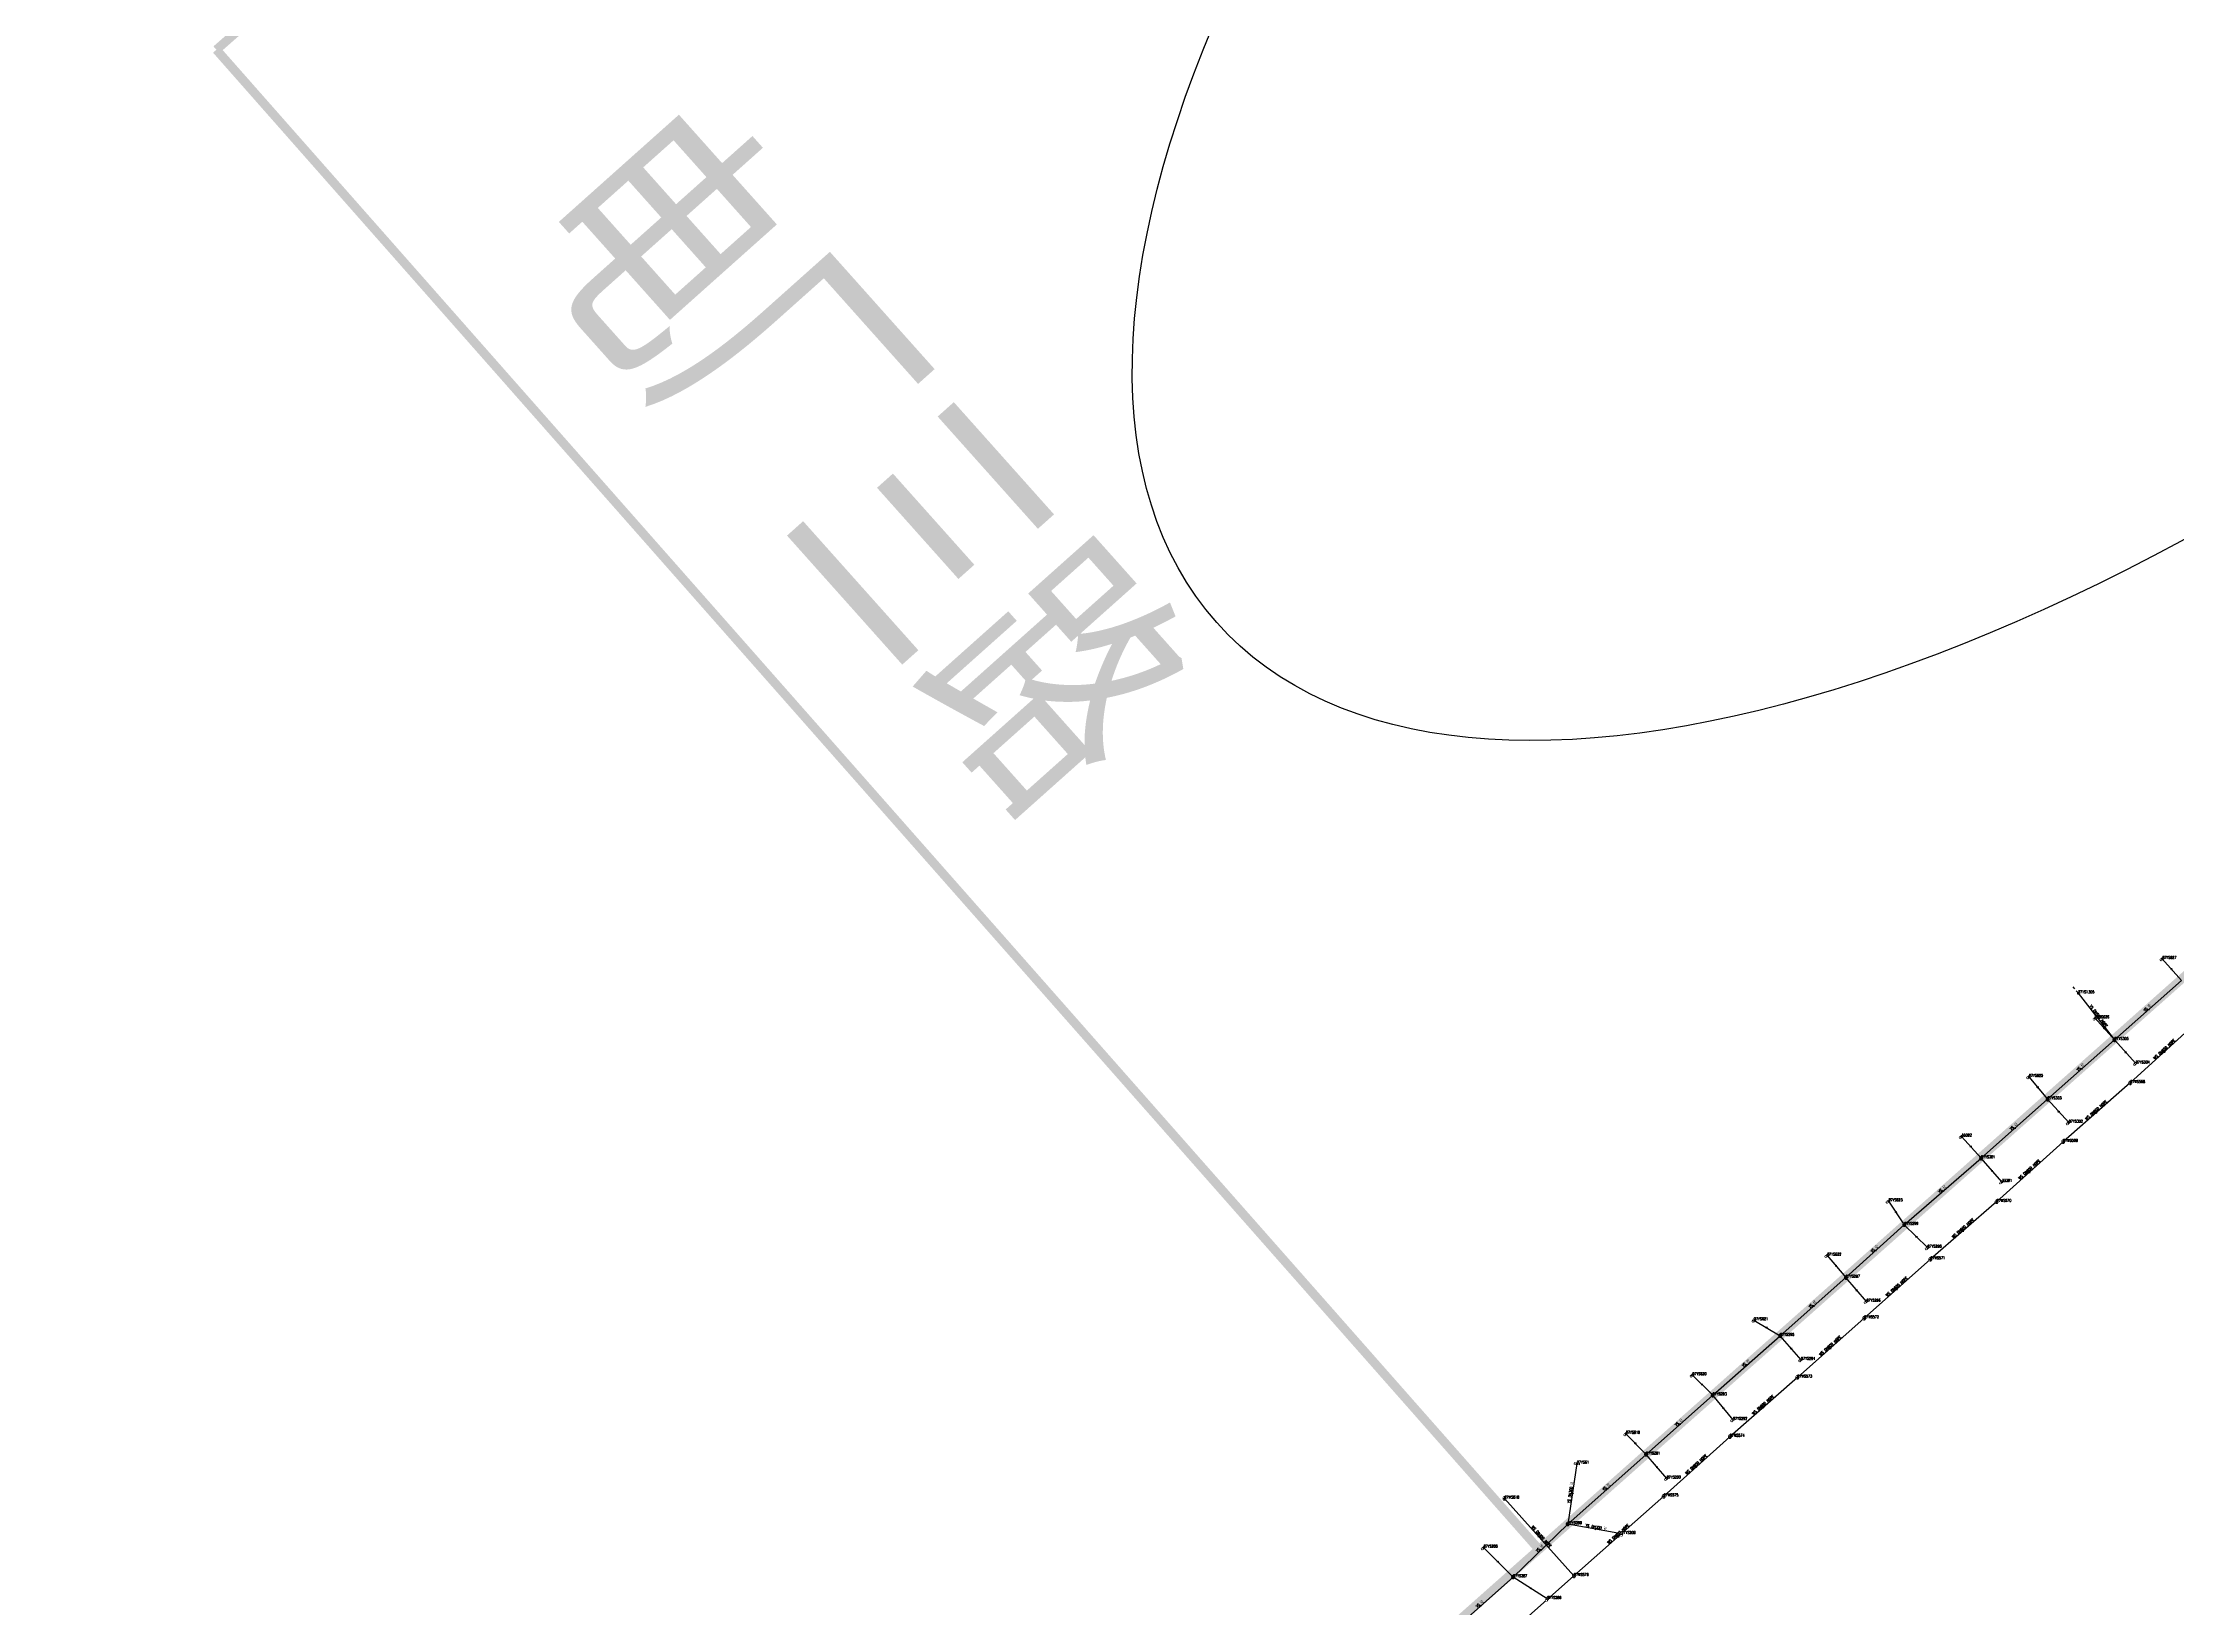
# Model space of a CAD drawing. Extents: x 78813 to 99477, y 2421021 to 2448125.
# Drawn here: x 81204 to 81921, y 2431304 to 2431830 of the extents above; entities that cross this region are included whole.
import ezdxf
from ezdxf.enums import TextEntityAlignment as Align

# ---------------------------------------------------------------- set-up
doc = ezdxf.new("R2010")
doc.units = 0
doc.set_wipeout_variables(frame=1)
doc.layers.get('0').update_dxf_attribs({"linetype": 'CONTINUOUS'})
for name, color, linetype in [('DX_WS', 16, 'CONTINUOUS'), ('DX_YS', 42, 'CONTINUOUS'), ('道路', 5, 'CONTINUOUS')]:
    doc.layers.add(name, color=color, linetype=linetype)
for name, color, linetype, true_color in [('WSLINE', 7, 'CONTINUOUS', 0x7f0000), ('YSANNEXE', 7, 'CONTINUOUS', 0xcc9900), ('YSLINE', 7, 'CONTINUOUS', 0xcc9900)]:
    doc.layers.add(name, color=color, linetype=linetype, true_color=true_color)
doc.layers.add('道路名称', color=7, linetype='CONTINUOUS', lineweight=0)
doc.styles.add('CcNameZT', font='txt.SHX', dxfattribs={"width": 0.8, "bigfont": 'HZTXT.SHX'})
doc.styles.get("Standard").update_dxf_attribs({"font": 'txt.shx', "bigfont": 'hztxt.shx'})
doc.styles.add('宋体0.7', font='', dxfattribs={"width": 0.7})
doc.styles.get('宋体0.7').set_extended_font_data('SimSun')

# ---------------------------------------------------------------- blocks, each defined once
blk = doc.blocks.new('PS污水井')
blk.add_lwpolyline([(1, 0), (1, 0.1), (1, 0.1), (1, 0.2), (1, 0.3), (0.9, 0.3), (0.9, 0.4), (0.9, 0.5), (0.8, 0.5), (0.8, 0.6), (0.8, 0.6), (0.7, 0.7), (0.7, 0.7), (0.6, 0.8), (0.6, 0.8), (0.5, 0.9), (0.4, 0.9), (0.4, 0.9), (0.3, 1), (0.2, 1), (0.2, 1), (0.1, 1), (0, 1), (0, 1), (-0.1, 1), (-0.2, 1), (-0.2, 1), (-0.3, 1), (-0.4, 0.9), (-0.4, 0.9), (-0.5, 0.9), (-0.6, 0.8), (-0.6, 0.8), (-0.7, 0.7), (-0.7, 0.7), (-0.8, 0.6), (-0.8, 0.6), (-0.8, 0.5), (-0.9, 0.5), (-0.9, 0.4), (-0.9, 0.3), (-1, 0.3), (-1, 0.2), (-1, 0.1), (-1, 0.1), (-1, 0), (-1, -0.1), (-1, -0.1), (-1, -0.2), (-1, -0.3), (-0.9, -0.3), (-0.9, -0.4), (-0.9, -0.5), (-0.8, -0.5), (-0.8, -0.6), (-0.8, -0.6), (-0.7, -0.7), (-0.7, -0.7), (-0.6, -0.8), (-0.6, -0.8), (-0.5, -0.9), (-0.4, -0.9), (-0.4, -0.9), (-0.3, -1), (-0.2, -1), (-0.2, -1), (-0.1, -1), (0, -1), (0, -1), (0.1, -1), (0.2, -1), (0.2, -1), (0.3, -1), (0.4, -0.9), (0.4, -0.9), (0.5, -0.9), (0.6, -0.8), (0.6, -0.8), (0.7, -0.7), (0.7, -0.7), (0.8, -0.6), (0.8, -0.6), (0.8, -0.5), (0.9, -0.5), (0.9, -0.4), (0.9, -0.3), (1, -0.3), (1, -0.2), (1, -0.1), (1, 0)], close=True)
blk.add_wipeout([(1, 0), (1, 0.1), (1, 0.1), (1, 0.2), (1, 0.3), (0.9, 0.3), (0.9, 0.4), (0.9, 0.5), (0.8, 0.5), (0.8, 0.6), (0.8, 0.6), (0.7, 0.7), (0.7, 0.7), (0.6, 0.8), (0.6, 0.8), (0.5, 0.9), (0.4, 0.9), (0.4, 0.9), (0.3, 1), (0.2, 1), (0.2, 1), (0.1, 1), (0, 1), (0, 1), (-0.1, 1), (-0.2, 1), (-0.2, 1), (-0.3, 1), (-0.4, 0.9), (-0.4, 0.9), (-0.5, 0.9), (-0.6, 0.8), (-0.6, 0.8), (-0.7, 0.7), (-0.7, 0.7), (-0.8, 0.6), (-0.8, 0.6), (-0.8, 0.5), (-0.9, 0.5), (-0.9, 0.4), (-0.9, 0.3), (-1, 0.3), (-1, 0.2), (-1, 0.1), (-1, 0.1), (-1, 0), (-1, -0.1), (-1, -0.1), (-1, -0.2), (-1, -0.3), (-0.9, -0.3), (-0.9, -0.4), (-0.9, -0.5), (-0.8, -0.5), (-0.8, -0.6), (-0.8, -0.6), (-0.7, -0.7), (-0.7, -0.7), (-0.6, -0.8), (-0.6, -0.8), (-0.5, -0.9), (-0.4, -0.9), (-0.4, -0.9), (-0.3, -1), (-0.2, -1), (-0.2, -1), (-0.1, -1), (0, -1), (0, -1), (0.1, -1), (0.2, -1), (0.2, -1), (0.3, -1), (0.4, -0.9), (0.4, -0.9), (0.5, -0.9), (0.6, -0.8), (0.6, -0.8), (0.7, -0.7), (0.7, -0.7), (0.8, -0.6), (0.8, -0.6), (0.8, -0.5), (0.9, -0.5), (0.9, -0.4), (0.9, -0.3), (1, -0.3), (1, -0.2), (1, -0.1)])
for p, q in [((-1, 0), (0, 0)), ((0, 1), (0, 0)), ((0, 0), (0, -1)), ((0, 0), (1, 0))]:
    blk.add_line(p, q)
blk = doc.blocks.new('LX')
for p, q in [((-0.866, 0.5), (0, 0)), ((0, 0), (-0.866, -0.5))]:
    blk.add_line(p, q)
blk = doc.blocks.new('PS雨水井')
blk.add_lwpolyline([(1, 0), (1, 0.1), (1, 0.1), (1, 0.2), (1, 0.3), (0.9, 0.3), (0.9, 0.4), (0.9, 0.5), (0.8, 0.5), (0.8, 0.6), (0.8, 0.6), (0.7, 0.7), (0.7, 0.7), (0.6, 0.8), (0.6, 0.8), (0.5, 0.9), (0.4, 0.9), (0.4, 0.9), (0.3, 1), (0.2, 1), (0.2, 1), (0.1, 1), (0, 1), (0, 1), (-0.1, 1), (-0.2, 1), (-0.2, 1), (-0.3, 1), (-0.4, 0.9), (-0.4, 0.9), (-0.5, 0.9), (-0.6, 0.8), (-0.6, 0.8), (-0.7, 0.7), (-0.7, 0.7), (-0.8, 0.6), (-0.8, 0.6), (-0.8, 0.5), (-0.9, 0.5), (-0.9, 0.4), (-0.9, 0.3), (-1, 0.3), (-1, 0.2), (-1, 0.1), (-1, 0.1), (-1, 0), (-1, -0.1), (-1, -0.1), (-1, -0.2), (-1, -0.3), (-0.9, -0.3), (-0.9, -0.4), (-0.9, -0.5), (-0.8, -0.5), (-0.8, -0.6), (-0.8, -0.6), (-0.7, -0.7), (-0.7, -0.7), (-0.6, -0.8), (-0.6, -0.8), (-0.5, -0.9), (-0.4, -0.9), (-0.4, -0.9), (-0.3, -1), (-0.2, -1), (-0.2, -1), (-0.1, -1), (0, -1), (0, -1), (0.1, -1), (0.2, -1), (0.2, -1), (0.3, -1), (0.4, -0.9), (0.4, -0.9), (0.5, -0.9), (0.6, -0.8), (0.6, -0.8), (0.7, -0.7), (0.7, -0.7), (0.8, -0.6), (0.8, -0.6), (0.8, -0.5), (0.9, -0.5), (0.9, -0.4), (0.9, -0.3), (1, -0.3), (1, -0.2), (1, -0.1), (1, 0)], close=True)
blk.add_wipeout([(1, 0), (1, 0.1), (1, 0.1), (1, 0.2), (1, 0.3), (0.9, 0.3), (0.9, 0.4), (0.9, 0.5), (0.8, 0.5), (0.8, 0.6), (0.8, 0.6), (0.7, 0.7), (0.7, 0.7), (0.6, 0.8), (0.6, 0.8), (0.5, 0.9), (0.4, 0.9), (0.4, 0.9), (0.3, 1), (0.2, 1), (0.2, 1), (0.1, 1), (0, 1), (0, 1), (-0.1, 1), (-0.2, 1), (-0.2, 1), (-0.3, 1), (-0.4, 0.9), (-0.4, 0.9), (-0.5, 0.9), (-0.6, 0.8), (-0.6, 0.8), (-0.7, 0.7), (-0.7, 0.7), (-0.8, 0.6), (-0.8, 0.6), (-0.8, 0.5), (-0.9, 0.5), (-0.9, 0.4), (-0.9, 0.3), (-1, 0.3), (-1, 0.2), (-1, 0.1), (-1, 0.1), (-1, 0), (-1, -0.1), (-1, -0.1), (-1, -0.2), (-1, -0.3), (-0.9, -0.3), (-0.9, -0.4), (-0.9, -0.5), (-0.8, -0.5), (-0.8, -0.6), (-0.8, -0.6), (-0.7, -0.7), (-0.7, -0.7), (-0.6, -0.8), (-0.6, -0.8), (-0.5, -0.9), (-0.4, -0.9), (-0.4, -0.9), (-0.3, -1), (-0.2, -1), (-0.2, -1), (-0.1, -1), (0, -1), (0, -1), (0.1, -1), (0.2, -1), (0.2, -1), (0.3, -1), (0.4, -0.9), (0.4, -0.9), (0.5, -0.9), (0.6, -0.8), (0.6, -0.8), (0.7, -0.7), (0.7, -0.7), (0.8, -0.6), (0.8, -0.6), (0.8, -0.5), (0.9, -0.5), (0.9, -0.4), (0.9, -0.3), (1, -0.3), (1, -0.2), (1, -0.1)])
for p, q in [((-1, 0), (0, 0)), ((-0.9, 0.5), (0, 0.5)), ((0, 1), (0, 0)), ((0, 0.5), (0.9, 0.5)), ((0, 0), (0, -1)), ((0, 0), (1, 0)), ((-0.9, -0.5), (0, -0.5)), ((0, -0.5), (0.9, -0.5))]:
    blk.add_line(p, q)
blk = doc.blocks.new('PS雨篦')
blk.add_lwpolyline([(-1.5, 0.5), (0, 0.5), (1.5, 0.5), (1.5, -0.5), (0, -0.5), (-1.5, -0.5)], close=True)
blk.add_wipeout([(-1.5, 0.5), (0, 0.5), (1.5, 0.5), (1.5, -0.5), (0, -0.5), (-1.5, -0.5)])
for p, q in [((-0.5, -0.5), (-0.5, 0.5)), ((0.5, -0.5), (0.5, 0.5))]:
    blk.add_line(p, q)
blk = doc.blocks.new('PS非普查')
blk.add_lwpolyline([(3.7, 0), (5.3, 0)])
blk.add_wipeout([(0.5, 0), (0.5, 0), (0.5, 0.1), (0.5, 0.1), (0.5, 0.1), (0.5, 0.2), (0.5, 0.2), (0.4, 0.2), (0.4, 0.3), (0.4, 0.3), (0.4, 0.3), (0.4, 0.3), (0.3, 0.4), (0.3, 0.4), (0.3, 0.4), (0.2, 0.4), (0.2, 0.4), (0.2, 0.5), (0.2, 0.5), (0.1, 0.5), (0.1, 0.5), (0.1, 0.5), (0, 0.5), (0, 0.5), (-0.1, 0.5), (-0.1, 0.5), (-0.1, 0.5), (-0.2, 0.5), (-0.2, 0.5), (-0.2, 0.4), (-0.3, 0.4), (-0.3, 0.4), (-0.3, 0.4), (-0.3, 0.4), (-0.4, 0.3), (-0.4, 0.3), (-0.4, 0.3), (-0.4, 0.3), (-0.4, 0.2), (-0.5, 0.2), (-0.5, 0.2), (-0.5, 0.1), (-0.5, 0.1), (-0.5, 0.1), (-0.5, 0), (-0.5, 0), (-0.5, 0), (-0.5, -0.1), (-0.5, -0.1), (-0.5, -0.1), (-0.5, -0.2), (-0.5, -0.2), (-0.4, -0.2), (-0.4, -0.3), (-0.4, -0.3), (-0.4, -0.3), (-0.4, -0.3), (-0.3, -0.4), (-0.3, -0.4), (-0.3, -0.4), (-0.3, -0.4), (-0.2, -0.4), (-0.2, -0.5), (-0.2, -0.5), (-0.1, -0.5), (-0.1, -0.5), (-0.1, -0.5), (0, -0.5), (0, -0.5), (0.1, -0.5), (0.1, -0.5), (0.1, -0.5), (0.2, -0.5), (0.2, -0.5), (0.2, -0.4), (0.2, -0.4), (0.3, -0.4), (0.3, -0.4), (0.3, -0.4), (0.4, -0.3), (0.4, -0.3), (0.4, -0.3), (0.4, -0.3), (0.4, -0.2), (0.5, -0.2), (0.5, -0.2), (0.5, -0.1), (0.5, -0.1), (0.5, -0.1)])
blk.add_line((0.5, 0), (2.1, 0))
blk.add_lwpolyline([(0.5, 0), (0.5, 0), (0.5, 0.1), (0.5, 0.1), (0.5, 0.1), (0.5, 0.2), (0.5, 0.2), (0.4, 0.2), (0.4, 0.3), (0.4, 0.3), (0.4, 0.3), (0.4, 0.3), (0.3, 0.4), (0.3, 0.4), (0.3, 0.4), (0.2, 0.4), (0.2, 0.4), (0.2, 0.5), (0.2, 0.5), (0.1, 0.5), (0.1, 0.5), (0.1, 0.5), (0, 0.5), (0, 0.5), (-0.1, 0.5), (-0.1, 0.5), (-0.1, 0.5), (-0.2, 0.5), (-0.2, 0.5), (-0.2, 0.4), (-0.3, 0.4), (-0.3, 0.4), (-0.3, 0.4), (-0.3, 0.4), (-0.4, 0.3), (-0.4, 0.3), (-0.4, 0.3), (-0.4, 0.3), (-0.4, 0.2), (-0.5, 0.2), (-0.5, 0.2), (-0.5, 0.1), (-0.5, 0.1), (-0.5, 0.1), (-0.5, 0), (-0.5, 0), (-0.5, 0), (-0.5, -0.1), (-0.5, -0.1), (-0.5, -0.1), (-0.5, -0.2), (-0.5, -0.2), (-0.4, -0.2), (-0.4, -0.3), (-0.4, -0.3), (-0.4, -0.3), (-0.4, -0.3), (-0.3, -0.4), (-0.3, -0.4), (-0.3, -0.4), (-0.3, -0.4), (-0.2, -0.4), (-0.2, -0.5), (-0.2, -0.5), (-0.1, -0.5), (-0.1, -0.5), (-0.1, -0.5), (0, -0.5), (0, -0.5), (0.1, -0.5), (0.1, -0.5), (0.1, -0.5), (0.2, -0.5), (0.2, -0.5), (0.2, -0.4), (0.2, -0.4), (0.3, -0.4), (0.3, -0.4), (0.3, -0.4), (0.4, -0.3), (0.4, -0.3), (0.4, -0.3), (0.4, -0.3), (0.4, -0.2), (0.5, -0.2), (0.5, -0.2), (0.5, -0.1), (0.5, -0.1), (0.5, -0.1), (0.5, 0)], close=True)
blk = doc.blocks.new('测量点')
h = blk.add_hatch(color=256)
edge = h.paths.add_edge_path()
edge.add_arc((0, 0), 0.5, 0, 360)
blk.add_circle((0, 0), 0.5)

msp = doc.modelspace()

# ---------------------------------------------------------------- linework, layer by layer
at = {"color": 4, "linetype": 'Continuous'}
msp.add_ellipse((81955.73, 2431952.41), major_axis=(-357.49, -317.16), ratio=0.45687, dxfattribs=at)
at = {"layer": 'WSLINE'}
for p, q in [((81928.28, 2431501.8), (81905.01, 2431480.63)), ((81905.01, 2431480.63), (81882.46, 2431460.9)), ((81882.46, 2431460.9), (81860.12, 2431440.73)), ((81860.12, 2431440.73), (81837.89, 2431421.42)), ((81837.89, 2431421.42), (81815.66, 2431401.6)), ((81815.66, 2431401.6), (81793.24, 2431381.75)), ((81793.24, 2431381.75), (81770.55, 2431361.86)), ((81770.55, 2431361.86), (81748.34, 2431341.83)), ((81694.88, 2431341.11), (81718.2, 2431315.09)), ((81748.34, 2431341.83), (81718.2, 2431315.09)), ((81718.2, 2431315.09), (81673.75, 2431275.78))]:
    msp.add_line(p, q, dxfattribs=at)
at = {"layer": 'YSLINE'}
for p, q in [((81915.75, 2431522.34), (81922.16, 2431515.05)), ((81887.5, 2431510.76), (81899.69, 2431495.1)), ((81899.69, 2431495.1), (81922.16, 2431515.05)), ((81893.21, 2431502.37), (81899.69, 2431495.1)), ((81877.23, 2431475.13), (81899.69, 2431495.1)), ((81906.82, 2431487.19), (81899.69, 2431495.1)), ((81870.98, 2431482.71), (81877.23, 2431475.13)), ((81854.88, 2431455.37), (81877.23, 2431475.13)), ((81884.35, 2431467.3), (81877.23, 2431475.13)), ((81848.35, 2431462.7), (81854.88, 2431455.37)), ((81829.1, 2431433.01), (81854.88, 2431455.37)), ((81861.88, 2431447.43), (81854.88, 2431455.37)), ((81823.84, 2431440.93), (81829.1, 2431433.01)), ((81809.51, 2431415.28), (81829.1, 2431433.01)), ((81803.22, 2431422.68), (81809.51, 2431415.28)), ((81787.45, 2431395.76), (81809.51, 2431415.28)), ((81816.41, 2431407.22), (81809.51, 2431415.28)), ((81764.79, 2431375.78), (81787.45, 2431395.76)), ((81778.65, 2431401), (81787.45, 2431395.76)), ((81794.44, 2431387.7), (81787.45, 2431395.76)), ((81757.95, 2431382.55), (81764.79, 2431375.78)), ((81742.4, 2431355.92), (81764.79, 2431375.78)), ((81771.62, 2431367.55), (81764.79, 2431375.78)), ((81735.65, 2431362.87), (81742.4, 2431355.92)), ((81716.13, 2431332.51), (81742.4, 2431355.92)), ((81719.19, 2431352.82), (81716.13, 2431332.51)), ((81749.38, 2431347.83), (81742.4, 2431355.92)), ((81734.16, 2431329.23), (81716.13, 2431332.51)), ((81687.87, 2431324.63), (81697.78, 2431314.74)), ((81675.74, 2431295.14), (81697.78, 2431314.74)), ((81709.23, 2431307.37), (81697.78, 2431314.74))]:
    msp.add_line(p, q, dxfattribs=at)
at = {"layer": '道路', "const_width": 3, "flags": 128}
msp.add_lwpolyline([(81262.38, 2431827.55), (82623.47, 2433022.72)], dxfattribs=at)

# ---------------------------------------------------------------- block references
at = {"layer": 'DX_WS', "yscale": 0.5, "zscale": 0.5}
for p, xscale, rotation in [((81916.64, 2431491.21), 0.50000000009727, 42.3076214521876), ((81893.74, 2431470.76), 0.5000000001153231, 41.16170586526159), ((81871.29, 2431450.81), 0.50000000009727, 42.3076214521876), ((81849, 2431431.07), 0.5000000001153231, 41.16170586526159), ((81826.77, 2431411.51), 0.5000000000375924, 41.73466364934202), ((81804.45, 2431391.67), 0.5000000000375924, 41.73466364934202), ((81781.9, 2431371.81), 0.5000000001153231, 41.16170586526159), ((81759.44, 2431351.85), 0.50000000009727, 42.3076214521876), ((81706.54, 2431328.1), 0.5000000001740614, 311.6890405344745), ((81733.27, 2431328.46), 0.5000000000375924, 41.73466364934202)]:
    msp.add_blockref('LX', p, dxfattribs=dict(at, xscale=xscale, rotation=rotation))
at = {"layer": 'DX_YS', "xscale": 0.5, "yscale": 0.5, "zscale": 0.5}
for p in [(81848.35, 2431462.7, 2.26), (81861.88, 2431447.43, 2.1)]:
    msp.add_blockref('测量点', p, dxfattribs=at)
at = {"layer": 'YSANNEXE', "yscale": 0.5, "zscale": 0.5}
for p, xscale, rotation in [((81910.93, 2431505.07), 0.4999999998815164, 221.8259159589806), ((81888.46, 2431485.11), 0.4999999998815164, 221.8259159589806), ((81866.05, 2431465.25), 0.4999999999570637, 221.2529581733158), ((81841.99, 2431444.19), 0.5000000001252286, 220.6800003993416), ((81819.31, 2431424.14), 0.500000000118058, 222.3988737828659), ((81798.48, 2431405.52), 0.4999999999570637, 221.2529581733158), ((81776.12, 2431385.77), 0.4999999999570637, 221.2529581733158), ((81753.59, 2431365.85), 0.4999999998815164, 221.8259159589806), ((81717.66, 2431342.66), 0.5000000002206052, 261.2687545840488), ((81729.27, 2431344.21), 0.4999999998815164, 221.8259159589806), ((81725.15, 2431330.87), 0.4999999999950244, 169.5955073638461), ((81706.96, 2431323.63), 0.5000000001385728, 224.1177471715631), ((81692.82, 2431319.69), 0.4999999999730048, 315.1267873251608), ((81703.51, 2431311.06), 0.5000000000956256, 147.2501533328874), ((81686.76, 2431304.94), 0.4999999998815164, 221.8259159589806)]:
    msp.add_blockref('LX', p, dxfattribs=dict(at, xscale=xscale, rotation=rotation))

# ---------------------------------------------------------------- texts
at = {"layer": 'DX_WS', "style": 'CcNameZT', "width": 0.8}
for s, rotation, p in [(' WS DN600 HDPE', 42.29831, (81916.47, 2431491.4, -0.59)), (' WS DN600 HDPE', 41.18574, (81893.57, 2431470.95, -0.44)), (' WS DN600 HDPE', 42.07604, (81871.12, 2431451, -0.26)), (' WS DN600 HDPE', 40.96752, (81848.84, 2431431.26, -0.41)), (' WS DN600 HDPE', 41.72268, (81826.6, 2431411.7, -0.37)), (' WS DN600 HDPE', 41.52976, (81804.28, 2431391.86, -0.36)), (' WS DN600 HDPE', 41.22826, (81781.73, 2431371.99, -0.4)), (' WS DN600 HDPE', 42.04403, (81759.28, 2431352.03, -0.3)), (' WS DN400 HDPE', 311.87812, (81706.73, 2431328.27, 0.22)), (' WS DN600 HDPE', 41.58217, (81733.11, 2431328.65, -0.26))]:
    msp.add_text(s, height=0.9, rotation=rotation, dxfattribs=at).set_placement(p, align=Align.CENTER)
at = {"layer": 'DX_YS', "style": 'CcNameZT', "width": 0.8}
for s, rotation, p in [(' YS 砼', 41.62055, (81910.76, 2431505.26, 0.6)), (' YS 砼', 41.62388, (81888.3, 2431485.3, 0.67)), (' YS 砼', 41.49033, (81865.89, 2431465.44, 0.58)), (' YS 砼', 40.93621, (81841.83, 2431444.38, 0.6)), (' YS 砼', 42.14648, (81819.14, 2431424.33, 0.6)), (' YS 砼', 41.50319, (81798.32, 2431405.71, 0.52)), (' YS 砼', 41.39004, (81775.95, 2431385.96, 0.49)), (' YS 砼', 41.58442, (81753.43, 2431366.04, 0.49)), (' YS DN300 砼', 81.44371, (81717.41, 2431342.7, 2.21)), (' YS 砼', 41.70793, (81729.1, 2431344.4, 0.46)), (' YS DN300 砼', 349.67111, (81725.19, 2431331.11, 2.21)), (' YS 砼', 44.07698, (81706.78, 2431323.81, 0.26)), (' YS 砼', 41.63935, (81686.59, 2431305.13, 0.27))]:
    msp.add_text(s, height=0.9, rotation=rotation, dxfattribs=at).set_placement(p, align=Align.CENTER)
at = {"layer": '道路名称', "style": '宋体0.7', "width": 0.7}
msp.add_text('电厂三路', height=70, rotation=311.75669, dxfattribs=at).set_placement((81388.67, 2431791.13), align=Align.MIDDLE_LEFT)

# ---------------------------------------------------------------- next in the draw order: block references
at = {"layer": 'DX_WS', "xscale": 0.5, "yscale": 0.5, "zscale": 0.5}
for p in [(81905.01, 2431480.63, -0.59), (81882.46, 2431460.9, -0.44), (81860.12, 2431440.73, -0.26), (81837.89, 2431421.42, -0.41), (81815.66, 2431401.6, -0.37), (81793.24, 2431381.75, -0.36), (81770.55, 2431361.86, -0.4), (81694.88, 2431341.11, 0.22), (81748.34, 2431341.83, -0.3), (81718.2, 2431315.09, -0.26)]:
    msp.add_blockref('PS污水井', p, dxfattribs=at)
at = {"layer": 'DX_YS', "yscale": 0.5, "zscale": 0.5}
for name, p, xscale, rotation in [('PS雨篦', (81915.75, 2431522.34, 2.22), 0.4999999999487895, 221.3364313395082), ('PS非普查', (81887.5, 2431510.76, 0.87), 0.4999999998611972, 127.89092875657), ('PS雨篦', (81893.21, 2431502.37, 2.22), 0.5000000001173532, 221.7468279418326), ('PS雨篦', (81870.98, 2431482.71, 2.27), 0.5000000001327034, 219.488882764808), ('PS雨篦', (81906.82, 2431487.19, 2.08), 0.500000000091519, 42.00681831653131), ('PS雨篦', (81884.35, 2431467.3, 2.17), 0.4999999998603502, 42.26604241501364), ('PS雨篦', (81848.35, 2431462.7, 2.26), 0.499999999857888, 40.16648119226884), ('PS雨篦', (81861.88, 2431447.43, 2.1), 0.499999999857888, 40.16648119226884), ('PS雨篦', (81823.84, 2431440.93, 2.22), 0.4999999999763565, 213.6115412957657), ('PS雨篦', (81803.22, 2431422.68, 2.22), 0.5000000000024777, 220.381840299348), ('PS雨篦', (81816.41, 2431407.22, 2.05), 0.4999999998898323, 40.54741275158436), ('PS雨篦', (81778.65, 2431401, 1.83), 0.5000000000762517, 239.2222929862467), ('PS雨篦', (81757.95, 2431382.55, 2.18), 0.4999999999079764, 225.2948154230957), ('PS雨篦', (81794.44, 2431387.7, 2.03), 0.5000000001247143, 40.93170573300517), ('PS雨篦', (81771.62, 2431367.55, 2.07), 0.499999999970846, 39.66160870114921), ('PS雨篦', (81735.65, 2431362.87, 2.14), 0.5000000001252762, 224.1422802029743), ('PS雨篦', (81719.19, 2431352.82, 2.21), 0.5000000000093394, 171.4437091930506), ('PS雨篦', (81749.38, 2431347.83, 2.06), 0.5000000001207326, 40.80899466202262), ('PS雨篦', (81687.87, 2431324.63, 2.53), 0.5000000000747, 225.0636426739809), ('PS雨篦', (81734.16, 2431329.23, 2.21), 0.5000000001278586, 79.67110576184638), ('PS雨篦', (81709.23, 2431307.37, 2.54), 0.5000000000241516, 57.24935294973628)]:
    msp.add_blockref(name, p, dxfattribs=dict(at, xscale=xscale, rotation=rotation))
at = {"layer": 'DX_YS', "xscale": 0.5, "yscale": 0.5, "zscale": 0.5}
for p in [(81899.69, 2431495.1, 0.67), (81877.23, 2431475.13, 0.58), (81854.88, 2431455.37, 0.6), (81809.51, 2431415.28, 0.52), (81787.45, 2431395.76, 0.49), (81764.79, 2431375.78, 0.49), (81742.4, 2431355.92, 0.46)]:
    msp.add_blockref('PS雨水井', p, dxfattribs=at)

# ---------------------------------------------------------------- next in the draw order: linework, layer by layer
at = {"layer": 'YSLINE'}
for p, q in [((81836.93, 2431425.36), (81829.1, 2431433.01)), ((81697.78, 2431314.74), (81716.13, 2431332.51))]:
    msp.add_line(p, q, dxfattribs=at)
at = {"layer": '道路', "const_width": 3, "flags": 128}
msp.add_lwpolyline([(81262.38, 2431827.55), (81706.98, 2431323.4)], dxfattribs=at)

# ---------------------------------------------------------------- next in the draw order: block references
at = {"layer": 'YSANNEXE', "yscale": 0.5, "zscale": 0.5}
for p, xscale, rotation in [((81918.95, 2431518.7), 0.4999999999667166, 311.1160827600074), ((81893.6, 2431502.93), 0.4999999999661935, 307.6783359880814), ((81896.45, 2431498.73), 0.5000000001740614, 311.6890405344745), ((81903.26, 2431491.14), 0.5000000001075615, 131.780292868972), ((81874.11, 2431478.92), 0.4999999998554739, 309.3972093833355), ((81880.79, 2431471.22), 0.4999999999314776, 132.353250683177), ((81851.62, 2431459.04), 0.5000000001740614, 311.6890405344745), ((81858.38, 2431451.4), 0.4999999998822632, 131.207335097775), ((81806.37, 2431418.98), 0.5000000000258765, 310.5431249586227), ((81812.96, 2431411.25), 0.5000000000684955, 130.6343772826352), ((81783.05, 2431398.38), 0.5000000000510351, 329.4507321897392), ((81790.94, 2431391.73), 0.4999999998822632, 131.207335097775), ((81761.37, 2431379.17), 0.4999999999730048, 315.1267873251608), ((81768.2, 2431371.67), 0.4999999999982234, 129.4884616988445), ((81739.02, 2431359.39), 0.4999999998410176, 313.9808717491615), ((81745.89, 2431351.87), 0.5000000000684955, 130.6343772826352)]:
    msp.add_blockref('LX', p, dxfattribs=dict(at, xscale=xscale, rotation=rotation))

# ---------------------------------------------------------------- next in the draw order: texts
at = {"layer": 'DX_WS', "style": 'CcNameZT', "width": 0.8}
for s, p in [('27WS568', (81905.01, 2431480.63, -0.59)), ('27WS569', (81882.46, 2431460.9, -0.44)), ('27WS570', (81860.12, 2431440.73, -0.26)), ('27WS571', (81837.89, 2431421.42, -0.41)), ('27WS572', (81815.66, 2431401.6, -0.37)), ('27WS573', (81793.24, 2431381.75, -0.36)), ('27WS574', (81770.55, 2431361.86, -0.4)), ('27WS618', (81694.88, 2431341.11, 0.22)), ('27WS575', (81748.34, 2431341.83, -0.3)), ('27WS576', (81718.2, 2431315.09, -0.26))]:
    msp.add_text(s, height=0.9, dxfattribs=at).set_placement(p)
at = {"layer": 'DX_YS', "width": 0.8}
for s, p in [('27YS627', (81915.75, 2431522.34, 2.22)), ('27YS1305', (81887.5, 2431510.76, 0.87)), ('27YS626', (81893.21, 2431502.37, 2.22)), ('27YS305', (81899.69, 2431495.1, 0.67)), ('27YS625', (81870.98, 2431482.71, 2.27)), ('27YS304', (81906.82, 2431487.19, 2.08)), ('27YS303', (81877.23, 2431475.13, 0.58)), ('27YS302', (81884.35, 2431467.3, 2.17)), ('33392', (81848.35, 2431462.7, 2.26)), ('27YS301', (81854.88, 2431455.37, 0.6)), ('33391', (81861.88, 2431447.43, 2.1)), ('27YS623', (81823.84, 2431440.93, 2.22)), ('27YS622', (81803.22, 2431422.68, 2.22)), ('27YS297', (81809.51, 2431415.28, 0.52)), ('27YS296', (81816.41, 2431407.22, 2.05)), ('27YS621', (81778.65, 2431401, 1.83)), ('27YS295', (81787.45, 2431395.76, 0.49)), ('27YS294', (81794.44, 2431387.7, 2.03)), ('27YS620', (81757.95, 2431382.55, 2.18)), ('27YS293', (81764.79, 2431375.78, 0.49)), ('27YS292', (81771.62, 2431367.55, 2.07)), ('27YS619', (81735.65, 2431362.87, 2.14)), ('27YS61', (81719.19, 2431352.82, 2.21)), ('27YS291', (81742.4, 2431355.92, 0.46)), ('27YS290', (81749.38, 2431347.83, 2.06)), ('27YS288', (81687.87, 2431324.63, 2.53)), ('27YS209', (81734.16, 2431329.23, 2.21)), ('27YS286', (81709.23, 2431307.37, 2.54))]:
    msp.add_text(s, height=0.9, dxfattribs=at).set_placement(p)
at = {"layer": 'DX_YS', "style": 'CcNameZT', "width": 0.8}
msp.add_text(' YS DN500 HDPE', height=0.9, rotation=307.89092, dxfattribs=at).set_placement((81893.79, 2431503.08, 0.87), align=Align.CENTER)

# ---------------------------------------------------------------- next in the draw order: block references
at = {"layer": 'DX_YS', "xscale": 0.5, "yscale": 0.5, "zscale": 0.5}
for p in [(81829.1, 2431433.01, 0.6), (81716.13, 2431332.51, 0.25), (81697.78, 2431314.74, 0.27)]:
    msp.add_blockref('PS雨水井', p, dxfattribs=at)
at = {"layer": 'DX_YS', "xscale": 0.5000000001120121, "yscale": 0.5, "zscale": 0.5, "rotation": 45.66637215574232}
msp.add_blockref('PS雨篦', (81836.93, 2431425.36, 2.19), dxfattribs=at)

# ---------------------------------------------------------------- next in the draw order: linework, layer by layer
at = {"layer": '道路', "const_width": 3, "flags": 128}
msp.add_lwpolyline([(83418.46, 2432865.07), (83379.69, 2432803.15), (83279.46, 2432726.54), (83218.94, 2432662.49), (82898.49, 2432381.96), (81205.55, 2430879.45)], dxfattribs=at)

# ---------------------------------------------------------------- next in the draw order: block references
at = {"layer": 'YSANNEXE', "yscale": 0.5, "zscale": 0.5}
for p, xscale, rotation in [((81826.47, 2431436.97), 0.4999999998177176, 303.6676314331503), ((81833.01, 2431429.18), 0.5000000001550294, 135.7909974270936)]:
    msp.add_blockref('LX', p, dxfattribs=dict(at, xscale=xscale, rotation=rotation))

# ---------------------------------------------------------------- next in the draw order: texts
at = {"layer": 'DX_YS', "width": 0.8}
for s, p in [('27YS299', (81829.1, 2431433.01, 0.6)), ('27YS298', (81836.93, 2431425.36, 2.19)), ('27YS289', (81716.13, 2431332.51, 0.25)), ('27YS287', (81697.78, 2431314.74, 0.27))]:
    msp.add_text(s, height=0.9, dxfattribs=at).set_placement(p)

doc.saveas('drawing.dxf')
